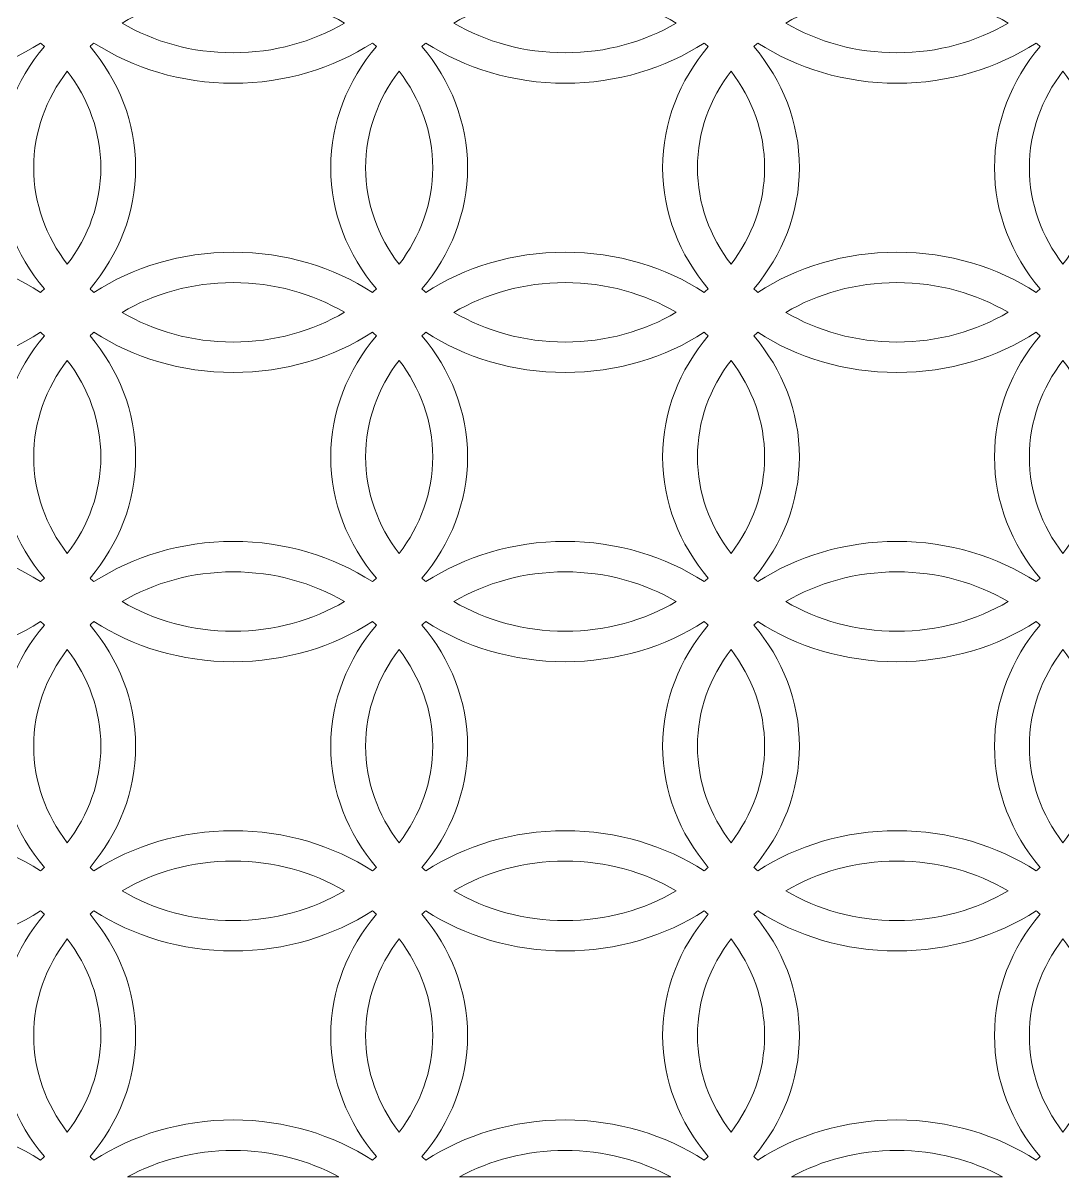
# Model space of a CAD drawing. Header units: millimetres. Extents: x -1200 to 1200, y -590 to 590.
# Drawn here: x -608 to 0, y -590 to 84 of the extents above; entities that cross this region are included whole.
import ezdxf

# ---------------------------------------------------------------- set-up
doc = ezdxf.new("R2010")
doc.units = ezdxf.units.MM
doc.header["$MEASUREMENT"] = 0
doc.layers.add('Layer 1', color=7, linetype='Continuous')

msp = doc.modelspace()

# ---------------------------------------------------------------- linework, layer by layer
at = {"layer": 'Layer 1', "color": 250, "lineweight": 20}
for points, knots in [([(-419.9434, 84.2564), (-438.5239, 73.2979), (-460.8855, 66.8924), (-484.9037, 66.8924), (-508.9202, 66.8924), (-531.2802, 73.2971), (-549.8606, 84.2539), (-531.2799, 95.2123), (-508.9218, 101.6211), (-484.9037, 101.6211), (-460.8855, 101.6211), (-438.5238, 95.2149), (-419.9434, 84.2564)], [0, 0, 0, 0, 0.25, 0.25, 0.25, 0.5, 0.5, 0.5, 0.75, 0.75, 0.75, 1, 1, 1, 1]), ([(-226.0544, 84.2564), (-244.6353, 73.2979), (-266.997, 66.8924), (-291.0151, 66.8924), (-315.0316, 66.8924), (-337.3918, 73.2971), (-355.9718, 84.2539), (-337.3913, 95.2123), (-315.0332, 101.6211), (-291.0151, 101.6211), (-266.997, 101.6211), (-244.6353, 95.2149), (-226.0544, 84.2564)], [0, 0, 0, 0, 0.25, 0.25, 0.25, 0.5, 0.5, 0.5, 0.75, 0.75, 0.75, 1, 1, 1, 1]), ([(-32.1654, 84.2564), (-50.7461, 73.2979), (-73.1081, 66.8924), (-97.1264, 66.8924), (-121.1427, 66.8924), (-143.5031, 73.2971), (-162.083, 84.2539), (-143.5029, 95.2123), (-121.1442, 101.6211), (-97.1264, 101.6211), (-73.1081, 101.6211), (-50.7461, 95.2149), (-32.1654, 84.2564)], [0, 0, 0, 0, 0.25, 0.25, 0.25, 0.5, 0.5, 0.5, 0.75, 0.75, 0.75, 1, 1, 1, 1]), ([(-621.8105, -0.2601), (-621.8105, 26.2041), (-611.8896, 50.7047), (-595.14, 70.5566), (-595.9085, 71.2495), (-596.6862, 71.935), (-597.4764, 72.609), (-620.2411, 57.8532), (-648.3845, 49.1075), (-678.7928, 49.1075), (-709.201, 49.1075), (-737.3444, 57.8532), (-760.1087, 72.6086), (-760.8979, 71.9354), (-761.6769, 71.254), (-762.4444, 70.562), (-745.6936, 50.7094), (-735.7753, 26.2053), (-735.7753, -0.2601), (-735.7753, -26.7256), (-745.6935, -51.2305), (-762.4441, -71.0829), (-761.6769, -71.7748), (-760.8986, -72.4568), (-760.1099, -73.1295), (-737.3461, -58.3731), (-709.2013, -49.6279), (-678.7928, -49.6279), (-648.3845, -49.6279), (-620.2413, -58.3745), (-597.4767, -73.1301), (-596.6864, -72.4558), (-595.9085, -71.7712), (-595.14, -71.0776), (-611.8895, -51.2259), (-621.8105, -26.7247), (-621.8105, -0.2601)], [0, 0, 0, 0, 0.08333333, 0.08333333, 0.08333333, 0.16666667, 0.16666667, 0.16666667, 0.25, 0.25, 0.25, 0.33333333, 0.33333333, 0.33333333, 0.41666667, 0.41666667, 0.41666667, 0.5, 0.5, 0.5, 0.58333333, 0.58333333, 0.58333333, 0.66666667, 0.66666667, 0.66666667, 0.75, 0.75, 0.75, 0.83333333, 0.83333333, 0.83333333, 0.91666667, 0.91666667, 0.91666667, 1, 1, 1, 1]), ([(-427.9215, -0.2601), (-427.9215, 26.204), (-418.0005, 50.7046), (-401.251, 70.5566), (-402.0196, 71.2495), (-402.7975, 71.935), (-403.5878, 72.609), (-426.3522, 57.8532), (-454.4952, 49.1075), (-484.9037, 49.1075), (-515.3119, 49.1075), (-543.4554, 57.8529), (-566.2199, 72.6084), (-567.009, 71.9353), (-567.7881, 71.2539), (-568.5555, 70.5618), (-551.8046, 50.7094), (-541.8864, 26.2052), (-541.8864, -0.2601), (-541.8864, -26.7256), (-551.8047, -51.2305), (-568.5553, -71.0829), (-567.7884, -71.7748), (-567.0096, -72.4566), (-566.2208, -73.1294), (-543.4572, -58.373), (-515.3124, -49.6279), (-484.9037, -49.6279), (-454.4954, -49.6279), (-426.3522, -58.3745), (-403.5881, -73.1301), (-402.7976, -72.4558), (-402.0198, -71.7712), (-401.251, -71.0774), (-418.0005, -51.2257), (-427.9215, -26.7247), (-427.9215, -0.2601)], [0, 0, 0, 0, 0.08333333, 0.08333333, 0.08333333, 0.16666667, 0.16666667, 0.16666667, 0.25, 0.25, 0.25, 0.33333333, 0.33333333, 0.33333333, 0.41666667, 0.41666667, 0.41666667, 0.5, 0.5, 0.5, 0.58333333, 0.58333333, 0.58333333, 0.66666667, 0.66666667, 0.66666667, 0.75, 0.75, 0.75, 0.83333333, 0.83333333, 0.83333333, 0.91666667, 0.91666667, 0.91666667, 1, 1, 1, 1]), ([(-234.0329, -0.2601), (-234.0329, 26.204), (-224.1116, 50.7046), (-207.362, 70.5566), (-208.1307, 71.2495), (-208.9087, 71.935), (-209.6992, 72.609), (-232.4633, 57.8532), (-260.6067, 49.1075), (-291.0151, 49.1075), (-321.4231, 49.1075), (-349.5668, 57.8529), (-372.3309, 72.6084), (-373.1204, 71.9353), (-373.8995, 71.2539), (-374.6668, 70.5618), (-357.9158, 50.7094), (-347.9974, 26.2052), (-347.9974, -0.2601), (-347.9974, -26.7256), (-357.916, -51.2305), (-374.6667, -71.0829), (-373.8996, -71.7748), (-373.121, -72.4566), (-372.3319, -73.1294), (-349.5684, -58.373), (-321.4235, -49.6279), (-291.0151, -49.6279), (-260.6068, -49.6279), (-232.4636, -58.3745), (-209.6994, -73.1301), (-208.9087, -72.4558), (-208.1309, -71.7712), (-207.3624, -71.0774), (-224.1116, -51.2257), (-234.0329, -26.7247), (-234.0329, -0.2601)], [0, 0, 0, 0, 0.08333333, 0.08333333, 0.08333333, 0.16666667, 0.16666667, 0.16666667, 0.25, 0.25, 0.25, 0.33333333, 0.33333333, 0.33333333, 0.41666667, 0.41666667, 0.41666667, 0.5, 0.5, 0.5, 0.58333333, 0.58333333, 0.58333333, 0.66666667, 0.66666667, 0.66666667, 0.75, 0.75, 0.75, 0.83333333, 0.83333333, 0.83333333, 0.91666667, 0.91666667, 0.91666667, 1, 1, 1, 1]), ([(-13.4773, -71.081), (-30.2268, -51.2287), (-40.144, -26.7248), (-40.144, -0.2601), (-40.144, 26.2042), (-30.2268, 50.7078), (-13.4773, 70.5599), (-14.2442, 71.252), (-15.021, 71.9359), (-15.8103, 72.609), (-38.5745, 57.8532), (-66.7179, 49.1075), (-97.1264, 49.1075), (-127.5342, 49.1075), (-155.6782, 57.8529), (-178.4422, 72.6084), (-179.2316, 71.9353), (-180.0108, 71.2539), (-180.7781, 70.5618), (-164.027, 50.7094), (-154.1088, 26.2052), (-154.1088, -0.2601), (-154.1088, -26.7256), (-164.0273, -51.2305), (-180.7779, -71.0829), (-180.0108, -71.7748), (-179.2324, -72.4566), (-178.4432, -73.1294), (-155.6794, -58.373), (-127.5349, -49.6279), (-97.1264, -49.6279), (-66.7179, -49.6279), (-38.5749, -58.3745), (-15.8107, -73.1301), (-15.0215, -72.4571), (-14.2442, -71.7734), (-13.4773, -71.081)], [0, 0, 0, 0, 0.08333333, 0.08333333, 0.08333333, 0.16666667, 0.16666667, 0.16666667, 0.25, 0.25, 0.25, 0.33333333, 0.33333333, 0.33333333, 0.41666667, 0.41666667, 0.41666667, 0.5, 0.5, 0.5, 0.58333333, 0.58333333, 0.58333333, 0.66666667, 0.66666667, 0.66666667, 0.75, 0.75, 0.75, 0.83333333, 0.83333333, 0.83333333, 0.91666667, 0.91666667, 0.91666667, 1, 1, 1, 1]), ([(-601.4633, -0.2601), (-601.4633, 20.5901), (-594.2312, 40.0101), (-581.8501, 56.1852), (-569.4673, 40.0102), (-562.2336, 20.5911), (-562.2336, -0.2601), (-562.2336, -21.1116), (-569.4673, -40.5313), (-581.8501, -56.706), (-594.231, -40.5311), (-601.4633, -21.1108), (-601.4633, -0.2601)], [0, 0, 0, 0, 0.25, 0.25, 0.25, 0.5, 0.5, 0.5, 0.75, 0.75, 0.75, 1, 1, 1, 1]), ([(-407.5746, -0.2601), (-407.5746, 20.5901), (-400.342, 40.0101), (-387.9613, 56.1852), (-375.5785, 40.0102), (-368.3449, 20.591), (-368.3449, -0.2601), (-368.3449, -21.1115), (-375.5785, -40.5313), (-387.9612, -56.706), (-400.342, -40.5311), (-407.5746, -21.1108), (-407.5746, -0.2601)], [0, 0, 0, 0, 0.25, 0.25, 0.25, 0.5, 0.5, 0.5, 0.75, 0.75, 0.75, 1, 1, 1, 1]), ([(-213.6857, -0.2601), (-213.6857, 20.5901), (-206.4536, 40.0101), (-194.0727, 56.1852), (-181.6902, 40.0102), (-174.4559, 20.591), (-174.4559, -0.2601), (-174.4559, -21.1115), (-181.6901, -40.5313), (-194.0724, -56.7062), (-206.4534, -40.5312), (-213.6857, -21.1108), (-213.6857, -0.2601)], [0, 0, 0, 0, 0.25, 0.25, 0.25, 0.5, 0.5, 0.5, 0.75, 0.75, 0.75, 1, 1, 1, 1]), ([(-0.1825, -56.7047), (12.1993, -40.5301), (19.4329, -21.1109), (19.4329, -0.2601), (19.4329, 20.5904), (12.1993, 40.009), (-0.1825, 56.1835), (-12.5642, 40.009), (-19.7967, 20.5903), (-19.7967, -0.2601), (-19.7967, -21.111), (-12.5642, -40.5302), (-0.1825, -56.7047)], [0, 0, 0, 0, 0.25, 0.25, 0.25, 0.5, 0.5, 0.5, 0.75, 0.75, 0.75, 1, 1, 1, 1]), ([(-419.9434, -84.7775), (-438.5239, -95.736), (-460.8855, -102.1416), (-484.9037, -102.1416), (-508.9202, -102.1416), (-531.2806, -95.737), (-549.8606, -84.78), (-531.2799, -73.8213), (-508.9218, -67.4129), (-484.9037, -67.4129), (-460.8855, -67.4129), (-438.5239, -73.8189), (-419.9434, -84.7775)], [0, 0, 0, 0, 0.25, 0.25, 0.25, 0.5, 0.5, 0.5, 0.75, 0.75, 0.75, 1, 1, 1, 1]), ([(-226.0544, -84.7775), (-244.6353, -95.736), (-266.997, -102.1416), (-291.0151, -102.1416), (-315.0316, -102.1416), (-337.392, -95.737), (-355.9718, -84.78), (-337.3913, -73.8213), (-315.0332, -67.4129), (-291.0151, -67.4129), (-266.997, -67.4129), (-244.6353, -73.8189), (-226.0544, -84.7775)], [0, 0, 0, 0, 0.25, 0.25, 0.25, 0.5, 0.5, 0.5, 0.75, 0.75, 0.75, 1, 1, 1, 1]), ([(-32.1654, -84.7775), (-50.7461, -95.736), (-73.1081, -102.1416), (-97.1264, -102.1416), (-121.1427, -102.1416), (-143.5034, -95.737), (-162.083, -84.78), (-143.5029, -73.8213), (-121.1442, -67.4129), (-97.1264, -67.4129), (-73.1081, -67.4129), (-50.7461, -73.8189), (-32.1654, -84.7775)], [0, 0, 0, 0, 0.25, 0.25, 0.25, 0.5, 0.5, 0.5, 0.75, 0.75, 0.75, 1, 1, 1, 1]), ([(-621.8105, -169.2943), (-621.8105, -142.8298), (-611.8895, -118.329), (-595.1398, -98.4775), (-595.9085, -97.784), (-596.6859, -97.0989), (-597.4762, -96.4249), (-620.241, -111.1807), (-648.3843, -119.9268), (-678.7928, -119.9268), (-709.201, -119.9268), (-737.3444, -111.1811), (-760.1087, -96.4256), (-760.8978, -97.0988), (-761.6769, -97.78), (-762.4444, -98.4721), (-745.6935, -118.3246), (-735.7753, -142.8287), (-735.7753, -169.2943), (-735.7753, -195.7598), (-745.6935, -220.2645), (-762.4441, -240.1171), (-761.6769, -240.8092), (-760.8986, -241.4908), (-760.1099, -242.1634), (-737.3461, -227.4073), (-709.2013, -218.662), (-678.7928, -218.662), (-648.3845, -218.662), (-620.2413, -227.4086), (-597.4767, -242.164), (-596.6864, -241.4898), (-595.9085, -240.8049), (-595.14, -240.1119), (-611.8895, -220.26), (-621.8105, -195.7587), (-621.8105, -169.2943)], [0, 0, 0, 0, 0.08333333, 0.08333333, 0.08333333, 0.16666667, 0.16666667, 0.16666667, 0.25, 0.25, 0.25, 0.33333333, 0.33333333, 0.33333333, 0.41666667, 0.41666667, 0.41666667, 0.5, 0.5, 0.5, 0.58333333, 0.58333333, 0.58333333, 0.66666667, 0.66666667, 0.66666667, 0.75, 0.75, 0.75, 0.83333333, 0.83333333, 0.83333333, 0.91666667, 0.91666667, 0.91666667, 1, 1, 1, 1]), ([(-427.9215, -169.2943), (-427.9215, -142.8298), (-418.0007, -118.3293), (-401.251, -98.4776), (-402.0195, -97.7841), (-402.7973, -97.0989), (-403.5876, -96.4249), (-426.352, -111.1807), (-454.4952, -119.9268), (-484.9037, -119.9268), (-515.3121, -119.9268), (-543.4556, -111.1811), (-566.2203, -96.4256), (-567.0093, -97.0988), (-567.7884, -97.78), (-568.5557, -98.4721), (-551.8049, -118.3246), (-541.8864, -142.8287), (-541.8864, -169.2943), (-541.8864, -195.7598), (-551.8047, -220.2647), (-568.5553, -240.1171), (-567.7884, -240.8092), (-567.0096, -241.4907), (-566.2208, -242.1633), (-543.4572, -227.4071), (-515.3124, -218.662), (-484.9037, -218.662), (-454.4954, -218.662), (-426.3522, -227.4086), (-403.5881, -242.164), (-402.7976, -241.4898), (-402.0198, -240.8049), (-401.251, -240.1117), (-418.0005, -220.26), (-427.9215, -195.7587), (-427.9215, -169.2943)], [0, 0, 0, 0, 0.08333333, 0.08333333, 0.08333333, 0.16666667, 0.16666667, 0.16666667, 0.25, 0.25, 0.25, 0.33333333, 0.33333333, 0.33333333, 0.41666667, 0.41666667, 0.41666667, 0.5, 0.5, 0.5, 0.58333333, 0.58333333, 0.58333333, 0.66666667, 0.66666667, 0.66666667, 0.75, 0.75, 0.75, 0.83333333, 0.83333333, 0.83333333, 0.91666667, 0.91666667, 0.91666667, 1, 1, 1, 1]), ([(-234.0329, -169.2943), (-234.0329, -142.8298), (-224.1119, -118.3293), (-207.362, -98.4776), (-208.1307, -97.7841), (-208.9085, -97.0989), (-209.699, -96.4249), (-232.4633, -111.1807), (-260.6067, -119.9268), (-291.0151, -119.9268), (-321.4231, -119.9268), (-349.5668, -111.1811), (-372.3309, -96.4256), (-373.1206, -97.0988), (-373.8996, -97.78), (-374.6668, -98.4721), (-357.916, -118.3246), (-347.9974, -142.8287), (-347.9974, -169.2943), (-347.9974, -195.7598), (-357.916, -220.2647), (-374.6667, -240.1171), (-373.8996, -240.8092), (-373.121, -241.4907), (-372.3319, -242.1633), (-349.5684, -227.4071), (-321.4235, -218.662), (-291.0151, -218.662), (-260.6068, -218.662), (-232.4636, -227.4086), (-209.6994, -242.164), (-208.9087, -241.4898), (-208.1309, -240.8049), (-207.3624, -240.1117), (-224.1116, -220.26), (-234.0329, -195.7587), (-234.0329, -169.2943)], [0, 0, 0, 0, 0.08333333, 0.08333333, 0.08333333, 0.16666667, 0.16666667, 0.16666667, 0.25, 0.25, 0.25, 0.33333333, 0.33333333, 0.33333333, 0.41666667, 0.41666667, 0.41666667, 0.5, 0.5, 0.5, 0.58333333, 0.58333333, 0.58333333, 0.66666667, 0.66666667, 0.66666667, 0.75, 0.75, 0.75, 0.83333333, 0.83333333, 0.83333333, 0.91666667, 0.91666667, 0.91666667, 1, 1, 1, 1]), ([(-13.4773, -240.115), (-30.2268, -220.2632), (-40.144, -195.7589), (-40.144, -169.2943), (-40.144, -142.8295), (-30.2267, -118.326), (-13.4772, -98.474), (-14.2442, -97.7818), (-15.021, -97.0979), (-15.8103, -96.4249), (-38.5745, -111.1807), (-66.7179, -119.9268), (-97.1264, -119.9268), (-127.5345, -119.9268), (-155.6782, -111.1811), (-178.4424, -96.4256), (-179.2318, -97.0988), (-180.0108, -97.78), (-180.7782, -98.4721), (-164.0274, -118.3246), (-154.1088, -142.8287), (-154.1088, -169.2943), (-154.1088, -195.7598), (-164.0273, -220.2647), (-180.7779, -240.1171), (-180.0108, -240.8092), (-179.2324, -241.4907), (-178.4432, -242.1633), (-155.6794, -227.4071), (-127.5349, -218.662), (-97.1264, -218.662), (-66.7179, -218.662), (-38.5749, -227.4086), (-15.8107, -242.164), (-15.0215, -241.4911), (-14.2442, -240.8072), (-13.4773, -240.115)], [0, 0, 0, 0, 0.08333333, 0.08333333, 0.08333333, 0.16666667, 0.16666667, 0.16666667, 0.25, 0.25, 0.25, 0.33333333, 0.33333333, 0.33333333, 0.41666667, 0.41666667, 0.41666667, 0.5, 0.5, 0.5, 0.58333333, 0.58333333, 0.58333333, 0.66666667, 0.66666667, 0.66666667, 0.75, 0.75, 0.75, 0.83333333, 0.83333333, 0.83333333, 0.91666667, 0.91666667, 0.91666667, 1, 1, 1, 1]), ([(-601.4633, -169.2943), (-601.4633, -148.4437), (-594.231, -129.0235), (-581.8501, -112.8487), (-569.4673, -129.0234), (-562.2336, -148.4429), (-562.2336, -169.2943), (-562.2336, -190.1456), (-569.4673, -209.5652), (-581.8501, -225.74), (-594.231, -209.565), (-601.4633, -190.1448), (-601.4633, -169.2943)], [0, 0, 0, 0, 0.25, 0.25, 0.25, 0.5, 0.5, 0.5, 0.75, 0.75, 0.75, 1, 1, 1, 1]), ([(-407.5746, -169.2943), (-407.5746, -148.4437), (-400.342, -129.0235), (-387.9612, -112.8487), (-375.5785, -129.0234), (-368.3449, -148.4429), (-368.3449, -169.2943), (-368.3449, -190.1455), (-375.5785, -209.5652), (-387.9612, -225.74), (-400.342, -209.565), (-407.5746, -190.1448), (-407.5746, -169.2943)], [0, 0, 0, 0, 0.25, 0.25, 0.25, 0.5, 0.5, 0.5, 0.75, 0.75, 0.75, 1, 1, 1, 1]), ([(-213.6857, -169.2943), (-213.6857, -148.4437), (-206.4534, -129.0235), (-194.0724, -112.8487), (-181.6898, -129.0234), (-174.4559, -148.4429), (-174.4559, -169.2943), (-174.4559, -190.1455), (-181.6901, -209.5652), (-194.0724, -225.7402), (-206.4534, -209.5651), (-213.6857, -190.1448), (-213.6857, -169.2943)], [0, 0, 0, 0, 0.25, 0.25, 0.25, 0.5, 0.5, 0.5, 0.75, 0.75, 0.75, 1, 1, 1, 1]), ([(-0.1825, -225.7389), (12.1993, -209.5642), (19.4329, -190.1449), (19.4329, -169.2943), (19.4329, -148.4436), (12.1995, -129.0245), (-0.1822, -112.8504), (-12.564, -129.0246), (-19.7967, -148.4436), (-19.7967, -169.2943), (-19.7967, -190.145), (-12.5642, -209.5643), (-0.1825, -225.7389)], [0, 0, 0, 0, 0.25, 0.25, 0.25, 0.5, 0.5, 0.5, 0.75, 0.75, 0.75, 1, 1, 1, 1]), ([(-419.9434, -253.8116), (-438.5239, -264.7701), (-460.8855, -271.1758), (-484.9037, -271.1758), (-508.9202, -271.1758), (-531.2806, -264.7711), (-549.8606, -253.8139), (-531.2799, -242.8557), (-508.9218, -236.4469), (-484.9037, -236.4469), (-460.8855, -236.4469), (-438.5238, -242.8531), (-419.9434, -253.8116)], [0, 0, 0, 0, 0.25, 0.25, 0.25, 0.5, 0.5, 0.5, 0.75, 0.75, 0.75, 1, 1, 1, 1]), ([(-226.0544, -253.8116), (-244.6353, -264.7701), (-266.997, -271.1758), (-291.0151, -271.1758), (-315.0316, -271.1758), (-337.392, -264.7711), (-355.9718, -253.8139), (-337.3913, -242.8557), (-315.0332, -236.4469), (-291.0151, -236.4469), (-266.997, -236.4469), (-244.6353, -242.8531), (-226.0544, -253.8116)], [0, 0, 0, 0, 0.25, 0.25, 0.25, 0.5, 0.5, 0.5, 0.75, 0.75, 0.75, 1, 1, 1, 1]), ([(-32.1654, -253.8116), (-50.7461, -264.7701), (-73.1081, -271.1758), (-97.1264, -271.1758), (-121.1427, -271.1758), (-143.5034, -264.7711), (-162.083, -253.8139), (-143.5029, -242.8557), (-121.1442, -236.4469), (-97.1264, -236.4469), (-73.1081, -236.4469), (-50.7461, -242.8531), (-32.1654, -253.8116)], [0, 0, 0, 0, 0.25, 0.25, 0.25, 0.5, 0.5, 0.5, 0.75, 0.75, 0.75, 1, 1, 1, 1]), ([(-621.8105, -338.3283), (-621.8105, -311.864), (-611.8896, -287.3633), (-595.14, -267.5115), (-595.9085, -266.8182), (-596.6862, -266.133), (-597.4764, -265.4589), (-620.2411, -280.2149), (-648.3843, -288.9606), (-678.7928, -288.9606), (-709.2008, -288.9606), (-737.3444, -280.2151), (-760.1087, -265.4596), (-760.8978, -266.1325), (-761.6769, -266.8136), (-762.4444, -267.5061), (-745.6935, -287.3585), (-735.7753, -311.863), (-735.7753, -338.3283), (-735.7753, -364.7938), (-745.6935, -389.2986), (-762.4441, -409.151), (-761.6769, -409.8431), (-760.8986, -410.5247), (-760.1099, -411.1975), (-737.3461, -396.4413), (-709.2013, -387.696), (-678.7928, -387.696), (-648.3845, -387.696), (-620.2413, -396.4421), (-597.4767, -411.198), (-596.6864, -410.5238), (-595.9085, -409.839), (-595.14, -409.1456), (-611.8895, -389.2938), (-621.8105, -364.7927), (-621.8105, -338.3283)], [0, 0, 0, 0, 0.08333333, 0.08333333, 0.08333333, 0.16666667, 0.16666667, 0.16666667, 0.25, 0.25, 0.25, 0.33333333, 0.33333333, 0.33333333, 0.41666667, 0.41666667, 0.41666667, 0.5, 0.5, 0.5, 0.58333333, 0.58333333, 0.58333333, 0.66666667, 0.66666667, 0.66666667, 0.75, 0.75, 0.75, 0.83333333, 0.83333333, 0.83333333, 0.91666667, 0.91666667, 0.91666667, 1, 1, 1, 1]), ([(-427.9215, -338.3283), (-427.9215, -311.8641), (-418.0005, -287.3632), (-401.251, -267.5115), (-402.0196, -266.8182), (-402.7975, -266.133), (-403.5878, -265.4589), (-426.3522, -280.2149), (-454.4952, -288.9606), (-484.9037, -288.9606), (-515.3119, -288.9606), (-543.4556, -280.2151), (-566.2203, -265.4596), (-567.009, -266.1325), (-567.7884, -266.8136), (-568.5557, -267.5061), (-551.8049, -287.3585), (-541.8864, -311.863), (-541.8864, -338.3283), (-541.8864, -364.7938), (-551.8047, -389.2987), (-568.5553, -409.151), (-567.7884, -409.8431), (-567.0096, -410.5246), (-566.2208, -411.1973), (-543.4572, -396.4412), (-515.3124, -387.696), (-484.9037, -387.696), (-454.4954, -387.696), (-426.3525, -396.4421), (-403.5881, -411.198), (-402.7976, -410.5238), (-402.0196, -409.8388), (-401.251, -409.1456), (-418.0005, -389.2939), (-427.9215, -364.7927), (-427.9215, -338.3283)], [0, 0, 0, 0, 0.08333333, 0.08333333, 0.08333333, 0.16666667, 0.16666667, 0.16666667, 0.25, 0.25, 0.25, 0.33333333, 0.33333333, 0.33333333, 0.41666667, 0.41666667, 0.41666667, 0.5, 0.5, 0.5, 0.58333333, 0.58333333, 0.58333333, 0.66666667, 0.66666667, 0.66666667, 0.75, 0.75, 0.75, 0.83333333, 0.83333333, 0.83333333, 0.91666667, 0.91666667, 0.91666667, 1, 1, 1, 1]), ([(-234.0329, -338.3283), (-234.0329, -311.8641), (-224.1116, -287.3632), (-207.362, -267.5115), (-208.1307, -266.8182), (-208.9087, -266.133), (-209.6992, -265.4589), (-232.4633, -280.2149), (-260.6067, -288.9606), (-291.0151, -288.9606), (-321.4231, -288.9606), (-349.5668, -280.2151), (-372.3309, -265.4596), (-373.1204, -266.1325), (-373.8996, -266.8136), (-374.6668, -267.5061), (-357.916, -287.3585), (-347.9974, -311.863), (-347.9974, -338.3283), (-347.9974, -364.7938), (-357.916, -389.2987), (-374.6667, -409.151), (-373.8996, -409.8431), (-373.121, -410.5246), (-372.3319, -411.1973), (-349.5684, -396.4412), (-321.4235, -387.696), (-291.0151, -387.696), (-260.6068, -387.696), (-232.4638, -396.4421), (-209.6994, -411.198), (-208.9087, -410.5238), (-208.1307, -409.8388), (-207.362, -409.1456), (-224.1116, -389.2939), (-234.0329, -364.7927), (-234.0329, -338.3283)], [0, 0, 0, 0, 0.08333333, 0.08333333, 0.08333333, 0.16666667, 0.16666667, 0.16666667, 0.25, 0.25, 0.25, 0.33333333, 0.33333333, 0.33333333, 0.41666667, 0.41666667, 0.41666667, 0.5, 0.5, 0.5, 0.58333333, 0.58333333, 0.58333333, 0.66666667, 0.66666667, 0.66666667, 0.75, 0.75, 0.75, 0.83333333, 0.83333333, 0.83333333, 0.91666667, 0.91666667, 0.91666667, 1, 1, 1, 1]), ([(-13.4773, -409.1491), (-30.2268, -389.2972), (-40.144, -364.7929), (-40.144, -338.3283), (-40.144, -311.8637), (-30.2268, -287.3603), (-13.4773, -267.5083), (-14.2442, -266.8161), (-15.021, -266.1318), (-15.8103, -265.4589), (-38.5745, -280.2149), (-66.7179, -288.9606), (-97.1264, -288.9606), (-127.5342, -288.9606), (-155.6782, -280.2151), (-178.4424, -265.4596), (-179.2316, -266.1325), (-180.0108, -266.8136), (-180.7782, -267.5061), (-164.0274, -287.3585), (-154.1088, -311.863), (-154.1088, -338.3283), (-154.1088, -364.7938), (-164.0273, -389.2987), (-180.7779, -409.151), (-180.0108, -409.8431), (-179.2324, -410.5246), (-178.4432, -411.1973), (-155.6794, -396.4412), (-127.5349, -387.696), (-97.1264, -387.696), (-66.7182, -387.696), (-38.575, -396.4421), (-15.8107, -411.198), (-15.0215, -410.525), (-14.2442, -409.8413), (-13.4773, -409.1491)], [0, 0, 0, 0, 0.08333333, 0.08333333, 0.08333333, 0.16666667, 0.16666667, 0.16666667, 0.25, 0.25, 0.25, 0.33333333, 0.33333333, 0.33333333, 0.41666667, 0.41666667, 0.41666667, 0.5, 0.5, 0.5, 0.58333333, 0.58333333, 0.58333333, 0.66666667, 0.66666667, 0.66666667, 0.75, 0.75, 0.75, 0.83333333, 0.83333333, 0.83333333, 0.91666667, 0.91666667, 0.91666667, 1, 1, 1, 1]), ([(-601.4633, -338.3283), (-601.4633, -317.4779), (-594.2312, -298.058), (-581.8501, -281.8831), (-569.4673, -298.0578), (-562.2336, -317.4768), (-562.2336, -338.3283), (-562.2336, -359.1795), (-569.4673, -378.5991), (-581.8501, -394.7741), (-594.231, -378.599), (-601.4633, -359.1788), (-601.4633, -338.3283)], [0, 0, 0, 0, 0.25, 0.25, 0.25, 0.5, 0.5, 0.5, 0.75, 0.75, 0.75, 1, 1, 1, 1]), ([(-407.5746, -338.3283), (-407.5746, -317.4779), (-400.342, -298.058), (-387.9613, -281.8831), (-375.5785, -298.0578), (-368.3449, -317.4768), (-368.3449, -338.3283), (-368.3449, -359.1794), (-375.5785, -378.599), (-387.9612, -394.7741), (-400.342, -378.599), (-407.5746, -359.1788), (-407.5746, -338.3283)], [0, 0, 0, 0, 0.25, 0.25, 0.25, 0.5, 0.5, 0.5, 0.75, 0.75, 0.75, 1, 1, 1, 1]), ([(-213.6857, -338.3283), (-213.6857, -317.4779), (-206.4536, -298.058), (-194.0727, -281.8831), (-181.6902, -298.0578), (-174.4559, -317.4768), (-174.4559, -338.3283), (-174.4559, -359.1795), (-181.6901, -378.5991), (-194.0724, -394.7742), (-206.4534, -378.599), (-213.6857, -359.1788), (-213.6857, -338.3283)], [0, 0, 0, 0, 0.25, 0.25, 0.25, 0.5, 0.5, 0.5, 0.75, 0.75, 0.75, 1, 1, 1, 1]), ([(-0.1825, -394.7728), (12.1993, -378.5982), (19.4329, -359.1791), (19.4329, -338.3283), (19.4329, -317.4775), (12.1995, -298.0589), (-0.1825, -281.8846), (-12.5642, -298.0589), (-19.7967, -317.4776), (-19.7967, -338.3283), (-19.7967, -359.1791), (-12.5642, -378.5982), (-0.1825, -394.7728)], [0, 0, 0, 0, 0.25, 0.25, 0.25, 0.5, 0.5, 0.5, 0.75, 0.75, 0.75, 1, 1, 1, 1]), ([(-419.9434, -422.8456), (-438.5239, -433.8041), (-460.8855, -440.21), (-484.9037, -440.21), (-508.9202, -440.21), (-531.2802, -433.8051), (-549.8606, -422.8482), (-531.2799, -411.8898), (-508.9218, -405.4809), (-484.9037, -405.4809), (-460.8855, -405.4809), (-438.5238, -411.8871), (-419.9434, -422.8456)], [0, 0, 0, 0, 0.25, 0.25, 0.25, 0.5, 0.5, 0.5, 0.75, 0.75, 0.75, 1, 1, 1, 1]), ([(-226.0544, -422.8456), (-244.6353, -433.8041), (-266.997, -440.21), (-291.0151, -440.21), (-315.0316, -440.21), (-337.3918, -433.8051), (-355.9718, -422.8482), (-337.3913, -411.8898), (-315.0332, -405.4809), (-291.0151, -405.4809), (-266.997, -405.4809), (-244.6353, -411.8871), (-226.0544, -422.8456)], [0, 0, 0, 0, 0.25, 0.25, 0.25, 0.5, 0.5, 0.5, 0.75, 0.75, 0.75, 1, 1, 1, 1]), ([(-32.1654, -422.8456), (-50.7461, -433.8041), (-73.1081, -440.21), (-97.1264, -440.21), (-121.1427, -440.21), (-143.5031, -433.8051), (-162.083, -422.8482), (-143.5029, -411.8898), (-121.1442, -405.4809), (-97.1264, -405.4809), (-73.1081, -405.4809), (-50.7461, -411.8871), (-32.1654, -422.8456)], [0, 0, 0, 0, 0.25, 0.25, 0.25, 0.5, 0.5, 0.5, 0.75, 0.75, 0.75, 1, 1, 1, 1]), ([(-621.8105, -507.3624), (-621.8105, -480.8978), (-611.8896, -456.3974), (-595.14, -436.5458), (-595.9085, -435.8523), (-596.6862, -435.1671), (-597.4764, -434.4931), (-620.2411, -449.2489), (-648.3845, -457.9945), (-678.7928, -457.9945), (-709.201, -457.9945), (-737.3444, -449.2489), (-760.1087, -434.4937), (-760.8979, -435.1665), (-761.6769, -435.848), (-762.4444, -436.54), (-745.6936, -456.3926), (-735.7753, -480.8968), (-735.7753, -507.3624), (-735.7753, -533.8278), (-745.6935, -558.3328), (-762.4441, -578.185), (-761.6769, -578.8773), (-760.8984, -579.5588), (-760.1096, -580.2318), (-737.3458, -565.4751), (-709.2013, -556.7303), (-678.7928, -556.7303), (-648.3845, -556.7303), (-620.2413, -565.4763), (-597.4767, -580.2322), (-596.6862, -579.5579), (-595.9087, -578.8733), (-595.14, -578.1797), (-611.8896, -558.3281), (-621.8105, -533.8265), (-621.8105, -507.3624)], [0, 0, 0, 0, 0.08333333, 0.08333333, 0.08333333, 0.16666667, 0.16666667, 0.16666667, 0.25, 0.25, 0.25, 0.33333333, 0.33333333, 0.33333333, 0.41666667, 0.41666667, 0.41666667, 0.5, 0.5, 0.5, 0.58333333, 0.58333333, 0.58333333, 0.66666667, 0.66666667, 0.66666667, 0.75, 0.75, 0.75, 0.83333333, 0.83333333, 0.83333333, 0.91666667, 0.91666667, 0.91666667, 1, 1, 1, 1]), ([(-427.9215, -507.3624), (-427.9215, -480.8979), (-418.0005, -456.3975), (-401.251, -436.5458), (-402.0196, -435.8523), (-402.7975, -435.1671), (-403.5878, -434.4931), (-426.3522, -449.2489), (-454.4952, -457.9945), (-484.9037, -457.9945), (-515.3119, -457.9945), (-543.4554, -449.249), (-566.2199, -434.4938), (-567.009, -435.1667), (-567.7881, -435.8482), (-568.5555, -436.5401), (-551.8046, -456.3926), (-541.8864, -480.8969), (-541.8864, -507.3624), (-541.8864, -533.8276), (-551.8046, -558.3325), (-568.5553, -578.1849), (-567.7881, -578.8771), (-567.0095, -579.5586), (-566.2208, -580.2318), (-543.4572, -565.4751), (-515.3124, -556.7303), (-484.9037, -556.7303), (-454.4954, -556.7303), (-426.3522, -565.4763), (-403.5881, -580.2322), (-402.7976, -579.5579), (-402.0196, -578.8731), (-401.251, -578.1797), (-418.0005, -558.3283), (-427.9215, -533.8265), (-427.9215, -507.3624)], [0, 0, 0, 0, 0.08333333, 0.08333333, 0.08333333, 0.16666667, 0.16666667, 0.16666667, 0.25, 0.25, 0.25, 0.33333333, 0.33333333, 0.33333333, 0.41666667, 0.41666667, 0.41666667, 0.5, 0.5, 0.5, 0.58333333, 0.58333333, 0.58333333, 0.66666667, 0.66666667, 0.66666667, 0.75, 0.75, 0.75, 0.83333333, 0.83333333, 0.83333333, 0.91666667, 0.91666667, 0.91666667, 1, 1, 1, 1]), ([(-234.0329, -507.3624), (-234.0329, -480.8979), (-224.1116, -456.3975), (-207.362, -436.5458), (-208.1307, -435.8523), (-208.9087, -435.1671), (-209.6992, -434.4931), (-232.4633, -449.2489), (-260.6067, -457.9945), (-291.0151, -457.9945), (-321.4231, -457.9945), (-349.5668, -449.249), (-372.3309, -434.4938), (-373.1204, -435.1667), (-373.8995, -435.8482), (-374.6668, -436.5401), (-357.9158, -456.3926), (-347.9974, -480.8969), (-347.9974, -507.3624), (-347.9974, -533.8276), (-357.9158, -558.3325), (-374.6666, -578.1849), (-373.8995, -578.8771), (-373.1207, -579.5586), (-372.3317, -580.2318), (-349.5682, -565.4751), (-321.4235, -556.7303), (-291.0151, -556.7303), (-260.6068, -556.7303), (-232.4636, -565.4763), (-209.6994, -580.2322), (-208.9087, -579.5579), (-208.1307, -578.8731), (-207.362, -578.1797), (-224.1116, -558.3283), (-234.0329, -533.8265), (-234.0329, -507.3624)], [0, 0, 0, 0, 0.08333333, 0.08333333, 0.08333333, 0.16666667, 0.16666667, 0.16666667, 0.25, 0.25, 0.25, 0.33333333, 0.33333333, 0.33333333, 0.41666667, 0.41666667, 0.41666667, 0.5, 0.5, 0.5, 0.58333333, 0.58333333, 0.58333333, 0.66666667, 0.66666667, 0.66666667, 0.75, 0.75, 0.75, 0.83333333, 0.83333333, 0.83333333, 0.91666667, 0.91666667, 0.91666667, 1, 1, 1, 1]), ([(-13.4773, -578.1831), (-30.2268, -558.3311), (-40.144, -533.8268), (-40.144, -507.3624), (-40.144, -480.8978), (-30.2268, -456.3942), (-13.4773, -436.5421), (-14.2442, -435.85), (-15.021, -435.166), (-15.8103, -434.4931), (-38.5745, -449.2489), (-66.7179, -457.9945), (-97.1264, -457.9945), (-127.5342, -457.9945), (-155.6782, -449.249), (-178.4422, -434.4938), (-179.2316, -435.1667), (-180.0108, -435.8482), (-180.7781, -436.5401), (-164.027, -456.3926), (-154.1088, -480.8969), (-154.1088, -507.3624), (-154.1088, -533.8276), (-164.027, -558.3325), (-180.7779, -578.1849), (-180.0108, -578.8771), (-179.2322, -579.5586), (-178.4432, -580.2318), (-155.6794, -565.4751), (-127.5349, -556.7303), (-97.1264, -556.7303), (-66.7182, -556.7303), (-38.575, -565.4763), (-15.8107, -580.2322), (-15.0213, -579.5592), (-14.2445, -578.8755), (-13.4773, -578.1831)], [0, 0, 0, 0, 0.08333333, 0.08333333, 0.08333333, 0.16666667, 0.16666667, 0.16666667, 0.25, 0.25, 0.25, 0.33333333, 0.33333333, 0.33333333, 0.41666667, 0.41666667, 0.41666667, 0.5, 0.5, 0.5, 0.58333333, 0.58333333, 0.58333333, 0.66666667, 0.66666667, 0.66666667, 0.75, 0.75, 0.75, 0.83333333, 0.83333333, 0.83333333, 0.91666667, 0.91666667, 0.91666667, 1, 1, 1, 1]), ([(-601.4633, -507.3624), (-601.4633, -486.5122), (-594.2312, -467.092), (-581.8501, -450.9171), (-569.4673, -467.0919), (-562.2336, -486.511), (-562.2336, -507.3624), (-562.2336, -528.2137), (-569.4673, -547.6336), (-581.8501, -563.8083), (-594.231, -547.6334), (-601.4633, -528.213), (-601.4633, -507.3624)], [0, 0, 0, 0, 0.25, 0.25, 0.25, 0.5, 0.5, 0.5, 0.75, 0.75, 0.75, 1, 1, 1, 1]), ([(-407.5746, -507.3624), (-407.5746, -486.5122), (-400.342, -467.092), (-387.9613, -450.9171), (-375.5785, -467.0919), (-368.3449, -486.5111), (-368.3449, -507.3624), (-368.3449, -528.2137), (-375.5785, -547.6336), (-387.961, -563.8083), (-400.342, -547.6334), (-407.5746, -528.213), (-407.5746, -507.3624)], [0, 0, 0, 0, 0.25, 0.25, 0.25, 0.5, 0.5, 0.5, 0.75, 0.75, 0.75, 1, 1, 1, 1]), ([(-213.6857, -507.3624), (-213.6857, -486.5122), (-206.4536, -467.092), (-194.0727, -450.9171), (-181.6902, -467.0919), (-174.4559, -486.5111), (-174.4559, -507.3624), (-174.4559, -528.2137), (-181.6901, -547.6336), (-194.0724, -563.8083), (-206.4534, -547.6334), (-213.6857, -528.213), (-213.6857, -507.3624)], [0, 0, 0, 0, 0.25, 0.25, 0.25, 0.5, 0.5, 0.5, 0.75, 0.75, 0.75, 1, 1, 1, 1]), ([(-0.1825, -563.8069), (12.1995, -547.6322), (19.4329, -528.2132), (19.4329, -507.3624), (19.4329, -486.5118), (12.1993, -467.0928), (-0.1825, -450.9186), (-12.5642, -467.0928), (-19.7967, -486.512), (-19.7967, -507.3624), (-19.7967, -528.2132), (-12.5642, -547.6322), (-0.1825, -563.8069)], [0, 0, 0, 0, 0.25, 0.25, 0.25, 0.5, 0.5, 0.5, 0.75, 0.75, 0.75, 1, 1, 1, 1]), ([(-423.1979, -590.0306), (-441.1108, -580.2047), (-462.271, -574.515), (-484.9037, -574.515), (-507.5344, -574.515), (-528.6912, -580.206), (-546.603, -590.0306), (-546.603, -590.0306), (-423.1979, -590.0306), (-423.1979, -590.0306)], [0, 0, 0, 0, 0.33333333, 0.33333333, 0.33333333, 0.66666667, 0.66666667, 0.66666667, 1, 1, 1, 1]), ([(-229.3089, -590.0306), (-247.2224, -580.2047), (-268.3825, -574.515), (-291.0151, -574.515), (-313.6459, -574.515), (-334.8026, -580.206), (-352.7144, -590.0306), (-352.7144, -590.0306), (-229.3089, -590.0306), (-229.3089, -590.0306)], [0, 0, 0, 0, 0.33333333, 0.33333333, 0.33333333, 0.66666667, 0.66666667, 0.66666667, 1, 1, 1, 1]), ([(-35.4199, -590.0306), (-53.3331, -580.2047), (-74.4936, -574.515), (-97.1264, -574.515), (-119.757, -574.515), (-140.9139, -580.206), (-158.8256, -590.0306), (-158.8256, -590.0306), (-35.4199, -590.0306), (-35.4199, -590.0306)], [0, 0, 0, 0, 0.33333333, 0.33333333, 0.33333333, 0.66666667, 0.66666667, 0.66666667, 1, 1, 1, 1])]:
    msp.add_open_spline(points, degree=3, knots=knots, dxfattribs=at)

doc.saveas('drawing.dxf')
